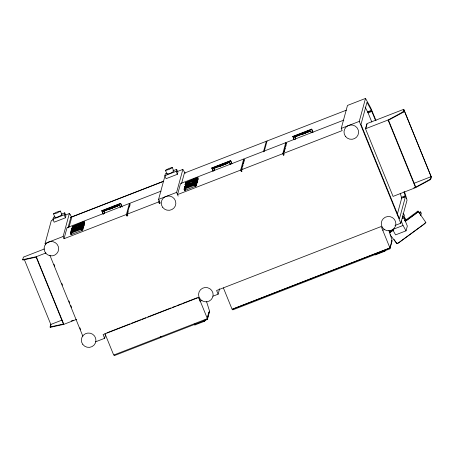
<?xml version="1.0" encoding="UTF-8"?>
<svg xmlns="http://www.w3.org/2000/svg" width="454" height="454" viewBox="0 0 454 454"><rect width="100%" height="100%" fill="white"/><g stroke="black" fill="none" stroke-linecap="round" stroke-linejoin="round"><path stroke-width="0.68" d="M307.364 131.915L304.81 133.016L305.111 132.767M76.726 319.344L63.844 324.349L50.258 327.334L50.105 326.959L63.429 324.037L36.178 257.134L22.853 260.063L22.7 259.688L23.398 257.123L44.447 248.945M45.616 244.797L45.088 243.492L51.325 220.519L53.26 219.77M61.625 214.055L64.757 212.835L65.966 215.809L65.427 217.801L54.151 222.182L52.942 219.208L53.481 217.216L54.735 216.734M65.427 217.801L64.213 214.827L64.757 212.835M64.037 238.708L67.027 227.687L129.418 203.443L126.422 214.464L64.037 238.708L63.129 236.477L69.36 213.488L70.052 214.339M67.992 227.863L70.881 217.228L163.712 181.152M69.025 227.261L71.811 216.995L163.349 181.447M72.107 227.131L72.271 226.512L82.577 222.125C85.721 220.355 82.912 223.499 81.113 223.374L80.999 223.799L79.978 224.157L80.074 223.816L72.107 227.131L72.583 228.3M71.068 233.872L70.966 234.633L82.424 230.201L82.906 229.27L82.429 228.101L70.591 232.698L70.398 233.418L81.947 229.026L82.429 228.101M50.105 326.959L50.786 324.462L61.965 320.121M50.258 327.334L50.956 324.763L24.329 259.535M82.469 227.959L82.639 227.323L78.917 228.839L82.469 227.959L82.946 229.134L83.116 228.493C82.617 226.75 83.252 225.524 81.283 226.898L71.091 230.859L70.898 231.58L82.594 227.108M103.047 214.016L101.861 210.656L120.65 203.352L122.166 207.069M104.579 213.499L103.756 211.031L119.538 204.896L120.367 207.364M121.842 206.712L120.65 203.352M126.422 214.464L127.029 215.951L127.778 215.656L127.177 214.169L130.167 203.154L161.079 191.14M127.222 214.509L126.859 215.866L127.829 215.485M127.029 215.951L128.181 211.712M129.469 206.962L130.026 204.93L129.418 203.443M104.619 338.338L105.532 334.939M172.929 170.8L176.685 169.342L177.9 172.316L177.355 174.302L166.085 178.689L164.87 175.715L165.415 173.723L166.663 173.235M159.099 200.606L158.747 201.905L159.348 203.392L160.103 203.097L158.588 199.38L164.83 176.413M159.547 201.945L159.178 203.301L160.148 202.927M159.348 203.392L159.768 201.86M177.355 174.302L176.146 171.334L176.685 169.342M178.144 196.088L176.629 192.371L182.871 169.399L185.187 173.332M181.504 183.722L184.381 173.116L346.357 110.174M185.726 182.973L185.896 182.355L196.202 177.974C199.34 176.197 196.531 179.341 194.738 179.216L194.624 179.642L193.603 180.005L193.693 179.659L185.726 182.973L186.202 184.148L185.896 182.355M184.693 189.715L184.591 190.476L196.043 186.044L196.531 185.113L196.054 183.944L184.216 188.546L184.018 189.267L195.566 184.874L196.054 183.944M196.088 183.808L196.264 183.172L192.541 184.687L196.088 183.808L196.565 184.977L196.741 184.341C196.236 182.599 196.877 181.367 194.902 182.741L184.716 186.702L184.517 187.423L196.213 182.956M114.062 354.858L114.363 355.601L160.523 337.663L160.864 336.397M213.051 171.272L211.859 167.906L230.649 160.602L231.915 163.701M214.577 170.755L213.755 168.286L214.651 170.488M231.841 163.968L230.649 160.602M202.007 300.463L200.078 301.218L200.163 300.894L207.399 318.651L113.693 355.062L104.948 333.588M194.579 325.058L204.629 321.233L205.049 320.428M240.677 170.063L243.679 159.025L180.539 183.558L177.537 194.601L240.677 170.063L241.284 171.55L242.033 171.26L241.432 169.773L244.428 158.73L285.77 142.664L286.173 143.657M241.284 171.55L242.164 168.303M242.515 167.004L243.049 165.057M243.401 163.758L244.104 161.159M205.083 320.308L205.225 319.769M207.24 318.078L208.789 312.38M207.399 318.651L209.498 310.911L206.57 301.66M160.915 336.652L161.215 337.396L207.37 319.457L209.436 311.858L209.135 311.115M212.96 296.207L218.113 294.203L219.583 288.801M263.433 151.88L266.316 141.279M264.188 151.591L267.066 140.984M343.837 120.1L286.519 142.374L283.523 153.412L284.13 154.899L283.375 155.194L282.768 153.707L285.77 142.664M283.375 155.194L283.903 153.242M284.261 151.948L285.316 148.049M285.668 146.75L286.202 144.803M294.084 139.775L292.898 136.416L311.688 129.112L312.948 132.21M295.616 139.259L294.794 136.79L309.917 130.911M312.88 132.477L311.688 129.112M283.523 153.412L342.151 130.627L341.243 128.397L347.486 105.43L365.527 98.422L370.77 107.927L376.031 120.582M310.984 279.482L310.684 278.739L232.51 309.117L232.811 309.861L310.984 279.482L311.331 278.217M394.974 225.479L400.774 223.226L359.273 121.371L365.515 98.399M365.515 128.766L366.911 123.63L403.742 109.318L431.3 176.958L430.602 179.529L415.62 187.644L393.073 196.406L365.515 128.766L388.068 120.004L403.044 111.883L403.742 109.318M365.856 128.442L367.042 124.073M413.804 187.877L415.756 187.116L388.505 120.219L403.197 112.257L403.873 109.76L431.13 176.657L430.602 179.529M375.203 254.302L375.118 254.966L385.083 251.107L385.503 250.302M397.324 214.26L401.699 198.143L400.229 193.245M389.611 248.066L311.433 278.444L311.739 279.187L389.912 248.809L389.611 248.066L389.952 246.8M391.155 242.368L391.671 240.467L391.978 241.21L389.912 248.809M223.368 287.859L232.113 309.333L389.963 247.992L392.069 240.251L388.925 230.337M403.986 191.787L405.456 196.684L399.435 218.845L360.981 124.441L366.997 102.286L371.372 110.384L375.583 120.588M400.78 223.249L407.011 200.254L406.619 198.449M402.346 218.578L403.124 215.707L407.334 226.041L406.035 230.819L395.587 234.883L392.602 229.531L403.05 225.473L406.035 230.819M405.388 221.183L415.115 214.055A2.679 0.301 -37.2 0 0 417.067 212.296L417.271 211.592M405.354 221.336L414.791 214.419A3.57 0.403 -37.2 0 0 417.811 211.706L417.981 211.076L425.846 222.466A3.57 0.403 -37.2 0 1 422.873 225.082L399.56 242.164A3.57 0.403 -37.2 0 1 396.881 243.628L390.071 234.712M419.905 213.828L420.432 211.893L421.357 213.119L420.659 215.695M425.182 222.897L425.897 222.369M112.881 207.399L113.347 207.194M53.498 213.862L56.092 212.307L60.354 211.014L61.982 214.821L58.492 216.757L55.133 217.676L53.498 213.862L56.977 213.039L60.467 211.104M55.013 217.579L55.484 217.12M165.432 170.369L168.922 168.434L172.282 167.515L173.91 171.328L170.42 173.258L167.061 174.183L165.432 170.369L168.905 169.541L172.401 167.611M166.947 174.086L167.412 173.621M404.679 220.457L405.326 219.435L406.012 220.343M112.433 207.733L114.987 206.808M404.009 218.675L404.724 217.772L406.517 220.145M83.701 224.185L82.951 224.826L83.235 224.917L78.951 226.523L83.701 224.185L84.177 225.354L83.15 226.325M71.494 228.748C72.118 227.176 81.419 224.231 71.494 228.748L71.97 229.917M197.008 180.681L196.576 180.675L197.325 180.028L192.57 182.372L197.008 180.681L197.484 181.85L196.769 182.167M83.615 223.289L83.797 222.715L74.28 226.381C75.79 227.25 84.268 220.945 83.718 224.634L82.906 222.642M84.092 224.458L84.359 223.93L83.797 222.715M197.337 180.482L197.876 180.164L197.762 179.761M83.542 222.488L84.018 223.663L84.506 223.379L84.716 222.619L84.149 221.399M197.382 179.597C198.625 179.432 198.37 177.974 197.768 177.247M114.601 206.769L114.368 207.024L114.709 206.786M197.32 181.634C198.841 177.559 192.473 181.311 190.856 181.906C189.08 183.183 187.173 184.256 185.039 184.733L185.516 185.902M417.101 212.234L417.811 211.706M403.754 218.482L404.724 217.772M393.068 229.327L389.674 231.818L389.504 232.493A2.679 0.301 -37.2 0 0 391.24 231.546L393.255 230.07M404.576 220.894L417.981 211.076M393.646 229.911L391.473 231.5A3.57 0.403 -37.2 0 1 389.277 232.913M419.297 212.727L420.432 211.893L418.622 212.676M110.135 208.692L109.045 209.419L117.989 205.946L115.974 206.037M112.87 206.865L113.965 206.133M111.099 208.204L109.976 208.953L117.121 206.178L115.838 206.235M110.453 208.721L112.166 207.574M220.763 165.392L218.578 166.856L227.522 163.383L226.177 163.44M221.756 164.887L219.509 166.391L226.654 163.61L224.73 163.701M219.986 166.153L221.7 165.006M303.584 133.209L301.394 134.673L310.337 131.195L308.998 131.257M304.015 133.079L302.33 134.208L309.475 131.427L307.545 131.518M302.801 133.97L303.947 133.204M222.29 164.95C220.184 165.88 227.244 163.355 223.442 164.325M83.099 227.182L83.837 226.614L83.383 226.512M196.718 183.03L197.462 182.463L197.008 182.36M415.756 187.116L430.449 179.154M82.923 228.356L83.422 227.375L82.866 226.149M307.335 131.904L306.654 132.018M187.899 182.224L197.501 178.604L196.86 179.307L187.899 182.224L188.376 183.393M196.349 184.284L197.042 183.217L196.491 181.992M71.255 320.989L73.213 320.223M52.942 219.208L64.213 214.827M164.87 175.715L176.146 171.334M65.501 215.009L69.366 213.511M177.071 171.652L182.871 169.399M101.787 210.917L120.577 203.613M211.785 168.173L230.575 160.869M292.824 136.682L311.614 129.379M214.413 168.031L228.878 162.407M103.682 211.297L119.464 205.163M213.681 168.548L229.469 162.413L230.365 164.62M294.72 137.057L310.502 130.922L311.177 132.574M365.124 107.104L367.615 111.849L371.372 110.384M367.734 112.314L371.599 110.81M367.615 111.849L368.103 112.921L371.86 111.463M71.897 230.059L71.42 228.884L74.348 227.885L79.121 225.178L83.247 223.896L83.735 224.066L84.211 225.235L83.723 225.065M83.735 224.066C79.41 224.861 75.949 229.162 71.42 228.884M197.359 179.915C193.035 180.709 189.573 185.005 185.039 184.733M45.088 243.492L63.129 236.477M158.588 199.38L176.629 192.371M341.243 128.397L359.284 121.388M127.177 214.169L158.747 201.905M241.432 169.773L282.768 153.707M22.7 259.688L36.286 256.709L45.95 252.952M414.031 183.303L431.13 176.657M401.512 197.286L405.269 195.822M403.566 197.291L405.496 196.537M401.699 198.143L405.456 196.684M106.928 332.822L130.02 323.844M131.342 323.333L140.581 319.741M141.898 319.23L145.859 317.692M147.839 316.92L170.937 307.948M172.253 307.432L175.556 306.149M176.873 305.638L181.492 303.845M182.814 303.329L197.331 297.688M95.595 341.817L104.613 338.315L103.098 334.598L198.563 297.501L200.078 301.218M382.733 230.235L384.663 229.486M84.296 222.67L84.626 222.573M75.398 227.329L76.681 226.887M203.653 320.393L204.045 320.286M114.306 206.769L113.602 206.962M305.309 132.506L305.65 132.341M307.636 131.609L309.038 131.547M224.815 163.798L226.217 163.729M115.282 206.36L116.684 206.298M61.517 214.731L61.982 214.821M197.348 180.908L197.836 181.084M70.841 217.375L71.165 217.767L70.881 217.228M394.061 239.44L396.875 243.639L397.591 243.157A2.679 0.301 -37.2 0 0 397.812 243.134M70.047 214.322L71.681 217.443M403.044 111.883L403.197 112.257M388.068 120.004L415.62 187.644M368.103 112.921L371.82 122.047M401.2 220.933L403.05 225.473M389.963 247.992L381.218 226.518L216.603 290.492L218.113 294.203M384.243 250.25L384.663 251.266M310.803 131.212L311.251 132.313M294.794 136.79L295.69 138.998M292.898 136.416L293.903 138.89M243.679 159.025L244.28 160.512M229.537 162.152L230.439 164.354M211.859 167.906L213.119 171.005M197.507 178.178L197.984 179.347M197.416 178.564L197.893 179.733M197.167 178.337L197.643 179.506M196.905 178.422L197.717 180.306M196.86 180.76L197.337 181.929M195.714 184.795L196.19 185.97M195.084 185.056L195.561 186.225M194.726 185.084L195.203 186.254M185.158 188.802L185.635 189.971M184.738 189.074L185.215 190.249M184.114 189.307L184.591 190.476M198.903 297.796L199.913 300.276M207.069 318.714L207.37 319.457M204.34 320.149L204.76 321.165M203.789 320.376L204.209 321.392M194.789 323.872L195.209 324.888M119.765 205.446L120.435 207.098M160.217 336.919L160.523 337.663M103.756 211.031L104.653 213.232M101.861 210.656L103.376 214.367M83.882 222.335L84.359 223.504M83.014 223.538L83.491 224.707M83.383 224.832L83.859 226.007M83.235 224.917L83.712 226.086M82.095 228.952L82.571 230.121M81.459 229.208L81.936 230.382M81.101 229.242L81.578 230.411M71.539 232.959L72.016 234.128M71.113 233.231L71.59 234.4M70.489 233.458L70.966 234.633M53.992 264.239L54.792 266.209M61.738 283.256L62.538 285.22M68.946 300.957L69.751 302.92M70.818 305.542L71.618 307.511M79.898 327.833L80.698 329.797M49.872 255.239L82.849 336.187M36.286 256.709L63.844 324.349M404.491 191.747L406.625 198.46M402.936 213.579A2.435 2.395 15.2 0 1 403.901 217.267M398.794 242.572A2.679 0.301 -37.2 0 0 399.321 242.209L423.196 224.719A2.679 0.301 -37.2 0 0 424.467 223.68M398.55 242.731A2.679 0.301 -37.2 0 1 397.954 243.072M424.972 223.186A2.679 0.301 -37.2 0 1 424.666 223.499M70.796 231.943L70.631 232.561L74.36 230.632L70.796 231.943M71.136 230.694L83.36 225.445L81.607 225.706L77.254 228.044L73.673 228.998L71.136 230.694M184.42 187.791L184.25 188.41L187.979 186.475L184.42 187.791M184.761 186.543L196.985 181.288L195.226 181.555L190.879 183.887L187.298 184.846L184.761 186.543M185.294 184.381L185.118 184.591C195.129 179.954 185.919 183.155 185.294 184.381M74.206 230.887L78.894 229.105L74.206 230.887M187.825 186.736L192.513 184.948L187.825 186.736M45.542 252.963A7.304 7.179 15.2 0 0 58.084 251.561A7.304 7.179 15.2 0 0 50.49 241.545A7.304 7.179 15.2 0 0 45.542 252.963M162.736 207.421A7.304 7.179 15.2 0 0 175.272 206.02A7.304 7.179 15.2 0 0 167.685 196.003A7.304 7.179 15.2 0 0 162.736 207.421M345.466 136.41A7.304 7.179 15.2 0 0 358.007 135.008A7.304 7.179 15.2 0 0 350.414 124.992A7.304 7.179 15.2 0 0 345.466 136.41M82.827 344.484A7.304 7.179 15.2 0 0 95.368 343.088A7.304 7.179 15.2 0 0 87.775 333.071A7.304 7.179 15.2 0 0 82.827 344.484M200.021 298.942A7.304 7.179 15.2 0 0 212.563 297.546A7.304 7.179 15.2 0 0 204.97 287.53A7.304 7.179 15.2 0 0 200.021 298.942M382.75 227.931A7.304 7.179 15.2 0 0 395.292 226.535A7.304 7.179 15.2 0 0 387.699 216.518A7.304 7.179 15.2 0 0 382.75 227.931"/></g></svg>
